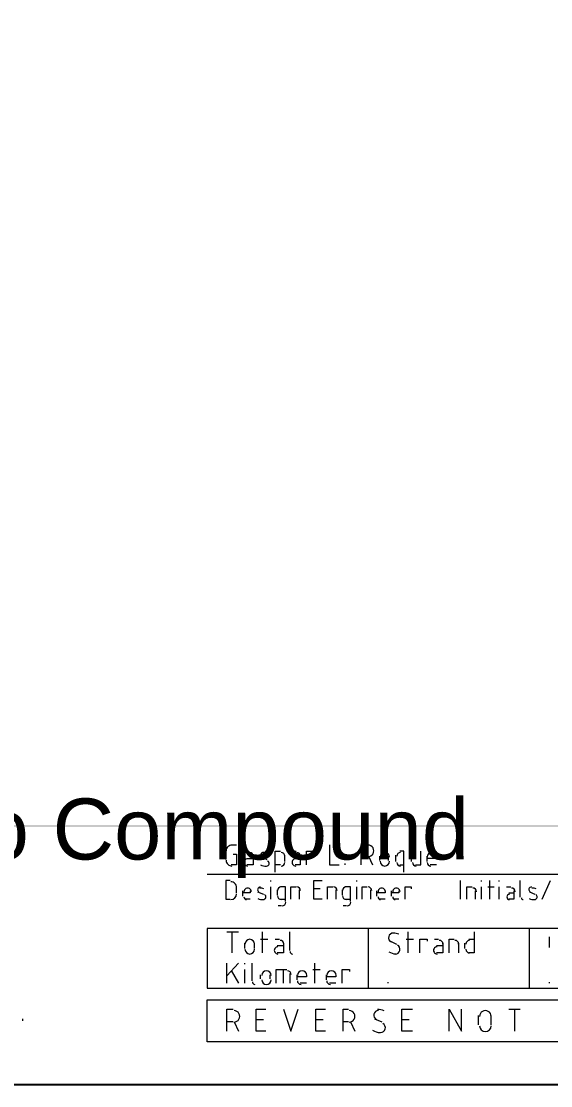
# Model space of a CAD drawing. Header units: millimetres. Extents: x 3.6 to 37.8, y 0.6 to 28.7.
# Drawn here: x 21.801 to 23.909, y 0.595 to 4.832 of the extents above; entities that cross this region are included whole.
import ezdxf

# ---------------------------------------------------------------- set-up
doc = ezdxf.new("R2010")
doc.units = ezdxf.units.MM
doc.layers.add('PDF_0', color=7, linetype='Continuous')
doc.layers.add('PDF_Text', color=7, linetype='Continuous')
doc.styles.add('PDF Swiss721BT-LightCondensed', font='arial.ttf')

msp = doc.modelspace()

# ---------------------------------------------------------------- linework, layer by layer
at = {"layer": 'PDF_0', "lineweight": 0, "const_width": 0.00834}
msp.add_lwpolyline([(37.7648, 0.5988), (37.7648, 28.6993), (3.5681, 28.6993), (3.5681, 0.5988)], close=True, dxfattribs=at)
at = {"layer": 'PDF_0', "lineweight": 9}
for points in [[(22.6158, 1.4954), (22.6158, 1.5329)], [(22.6367, 1.5537), (22.6575, 1.5537)], [(22.8118, 1.4453), (22.8118, 1.5287), (22.8327, 1.5287)], [(22.8785, 1.5287), (22.8952, 1.5287)], [(22.9369, 1.4745), (22.9369, 1.5287), (22.9661, 1.5287), (22.9661, 1.5162)], [(23.0287, 1.5537), (23.0287, 1.4745), (23.0662, 1.4745)], [(23.1537, 1.4745), (23.1537, 1.5537), (23.1788, 1.5537)], [(23.3247, 1.4453), (23.3247, 1.5287), (23.308, 1.5287)], [(23.3539, 1.5287), (23.3539, 1.487)], [(23.3706, 1.4745), (23.3914, 1.4745), (23.3914, 1.5287)], [(22.645, 1.5162), (22.6575, 1.5162), (22.6575, 1.4745), (22.6367, 1.4745)], [(22.6909, 1.5245), (22.7076, 1.5245)], [(22.7243, 1.512), (22.7243, 1.4745), (22.6992, 1.4745)], [(22.6992, 1.4995), (22.7243, 1.4995)], [(22.7534, 1.5079), (22.7785, 1.4954)], [(22.8494, 1.512), (22.8494, 1.487)], [(22.9119, 1.512), (22.9119, 1.4745), (22.891, 1.4745)], [(22.891, 1.4995), (22.9119, 1.4995)], [(23.1788, 1.5079), (23.1537, 1.5079)], [(23.1829, 1.5079), (23.1996, 1.4745)], [(23.2288, 1.4912), (23.2288, 1.5079)], [(23.2622, 1.5079), (23.2622, 1.4912)], [(23.2914, 1.512), (23.2914, 1.487)], [(23.4164, 1.487), (23.4164, 1.5079)], [(23.454, 1.5079), (23.454, 1.4995), (23.4164, 1.4995)], [(22.8327, 1.4745), (22.8118, 1.4745)], [(23.0912, 1.4745), (23.0912, 1.4787)], [(23.308, 1.4745), (23.3247, 1.4745)], [(23.454, 1.4745), (23.429, 1.4745)], [(22.6325, 1.412), (22.6158, 1.412), (22.6158, 1.3369), (22.6325, 1.3369)], [(22.7951, 1.4078), (22.7951, 1.412)], [(22.9995, 1.3369), (22.9661, 1.3369), (22.9661, 1.412), (22.9995, 1.412)], [(23.1371, 1.4078), (23.1371, 1.412)], [(23.5499, 1.3369), (23.5499, 1.412)], [(23.6333, 1.4078), (23.6333, 1.412)], [(23.6666, 1.3369), (23.6666, 1.412)], [(23.7042, 1.4078), (23.7042, 1.412)], [(23.7876, 1.3452), (23.7876, 1.412)], [(23.8751, 1.3369), (23.9085, 1.412)], [(22.6575, 1.3619), (22.6575, 1.3869)], [(22.6826, 1.3494), (22.6826, 1.3703)], [(22.7117, 1.3703), (22.7117, 1.3619), (22.6826, 1.3619)], [(22.7409, 1.3661), (22.766, 1.3578)], [(22.7951, 1.3369), (22.7951, 1.3869)], [(22.8202, 1.3744), (22.8202, 1.3536)], [(22.8535, 1.3286), (22.8535, 1.3869), (22.8327, 1.3869)], [(22.8744, 1.3369), (22.8744, 1.3869), (22.8952, 1.3869)], [(22.9077, 1.3744), (22.9077, 1.3369)], [(22.9911, 1.3786), (22.9661, 1.3786)], [(23.0203, 1.3369), (23.0203, 1.3869), (23.0412, 1.3869)], [(23.0537, 1.3744), (23.0537, 1.3369)], [(23.0787, 1.3744), (23.0787, 1.3536)], [(23.1121, 1.3286), (23.1121, 1.3869), (23.0912, 1.3869)], [(23.1371, 1.3369), (23.1371, 1.3869)], [(23.1579, 1.3369), (23.1579, 1.3869), (23.1788, 1.3869)], [(23.1913, 1.3744), (23.1913, 1.3369)], [(23.2163, 1.3494), (23.2163, 1.3703)], [(23.2497, 1.3703), (23.2497, 1.3619), (23.2163, 1.3619)], [(23.2747, 1.3494), (23.2747, 1.3703)], [(23.3039, 1.3703), (23.3039, 1.3619), (23.2747, 1.3619)], [(23.3289, 1.3369), (23.3289, 1.3869), (23.3539, 1.3869), (23.3539, 1.3786)], [(23.5749, 1.3369), (23.5749, 1.3869), (23.5958, 1.3869)], [(23.6083, 1.3703), (23.6083, 1.3369)], [(23.6333, 1.3369), (23.6333, 1.3869)], [(23.6583, 1.3869), (23.6833, 1.3869)], [(23.7042, 1.3369), (23.7042, 1.3869)], [(23.7334, 1.3869), (23.75, 1.3869)], [(23.7625, 1.3703), (23.7625, 1.3369), (23.7417, 1.3369)], [(23.7417, 1.3619), (23.7625, 1.3619)], [(23.8251, 1.3661), (23.8459, 1.3578)], [(22.7117, 1.3369), (22.6951, 1.3369)], [(22.8327, 1.3369), (22.8535, 1.3369)], [(23.0912, 1.3369), (23.1121, 1.3369)], [(23.2497, 1.3369), (23.2288, 1.3369)], [(23.3039, 1.3369), (23.2872, 1.3369)], [(22.8243, 1.3119), (22.8368, 1.3119)], [(23.0829, 1.3119), (23.0954, 1.3119)], [(22.62, 1.2076), (22.6659, 1.2076)], [(22.6409, 1.1242), (22.6409, 1.2076)], [(22.7618, 1.1242), (22.7618, 1.2076)], [(22.8702, 1.1326), (22.8702, 1.2076)], [(23.3414, 1.1242), (23.3414, 1.2076)], [(23.6041, 1.2076), (23.6041, 1.1242), (23.5832, 1.1242)], [(23.9043, 1.1451), (23.9043, 1.1868)], [(22.6909, 1.1409), (22.6909, 1.1618)], [(22.7284, 1.1618), (22.7284, 1.1409)], [(22.7534, 1.1785), (22.7826, 1.1785)], [(22.8118, 1.1785), (22.8285, 1.1785)], [(22.8452, 1.1618), (22.8452, 1.1242), (22.8202, 1.1242)], [(22.8202, 1.1534), (22.8452, 1.1534)], [(23.2705, 1.1701), (23.2955, 1.1576)], [(23.3331, 1.1785), (23.3622, 1.1785)], [(23.3873, 1.1242), (23.3873, 1.1785), (23.4164, 1.1785), (23.4164, 1.1701)], [(23.4456, 1.1785), (23.4623, 1.1785)], [(23.479, 1.1618), (23.479, 1.1242), (23.454, 1.1242)], [(23.454, 1.1534), (23.479, 1.1534)], [(23.504, 1.1242), (23.504, 1.1785), (23.5249, 1.1785)], [(23.5415, 1.1618), (23.5415, 1.1242)], [(23.5666, 1.1409), (23.5666, 1.1618)], [(23.5832, 1.1785), (23.6041, 1.1785)], [(22.62, 1.0033), (22.62, 1.0825)], [(22.6659, 1.0825), (22.62, 1.0325)], [(22.6909, 1.0784), (22.6909, 1.0825)], [(22.7201, 1.0117), (22.7201, 1.0825)], [(22.9703, 1.0033), (22.9703, 1.0825)], [(22.6367, 1.0534), (22.6659, 1.0033)], [(22.6909, 1.0033), (22.6909, 1.0575)], [(22.7534, 1.02), (22.7534, 1.0367)], [(22.791, 1.0367), (22.791, 1.02)], [(22.816, 1.0033), (22.816, 1.0575), (22.8577, 1.0575)], [(22.8452, 1.0033), (22.8452, 1.0575)], [(22.8702, 1.0408), (22.8702, 1.0033)], [(22.8994, 1.0158), (22.8994, 1.0367)], [(22.9369, 1.0367), (22.9369, 1.0283), (22.8994, 1.0283)], [(22.9619, 1.0575), (22.9911, 1.0575)], [(23.0161, 1.0158), (23.0161, 1.0367)], [(23.0537, 1.0367), (23.0537, 1.0283), (23.0161, 1.0283)], [(23.0787, 1.0033), (23.0787, 1.0575), (23.1079, 1.0575), (23.1079, 1.0492)], [(22.9369, 1.0033), (22.9119, 1.0033)], [(23.0537, 1.0033), (23.0287, 1.0033)], [(23.2622, 1.0033), (23.2622, 1.0075)], [(23.9043, 1.0033), (23.9043, 1.0075)], [(22.62, 0.8115), (22.62, 0.8991), (22.645, 0.8991)], [(22.7743, 0.8115), (22.7368, 0.8115), (22.7368, 0.8991), (22.7743, 0.8991)], [(22.8452, 0.8991), (22.8744, 0.8115), (22.9036, 0.8991)], [(23.012, 0.8115), (22.9744, 0.8115), (22.9744, 0.8991), (23.012, 0.8991)], [(23.0829, 0.8115), (23.0829, 0.8991), (23.1037, 0.8991)], [(23.3581, 0.8115), (23.3164, 0.8115), (23.3164, 0.8991), (23.3581, 0.8991)], [(23.504, 0.8115), (23.504, 0.8991), (23.5541, 0.8115), (23.5541, 0.8991)], [(23.7417, 0.8991), (23.7876, 0.8991)], [(23.7667, 0.8115), (23.7667, 0.8991)], [(21.8069, 0.8532), (21.8069, 0.8615)], [(22.645, 0.849), (22.62, 0.849)], [(22.6492, 0.849), (22.6659, 0.8115)], [(22.766, 0.8574), (22.7368, 0.8574)], [(23.0036, 0.8574), (22.9744, 0.8574)], [(23.1037, 0.849), (23.0829, 0.849)], [(23.1121, 0.849), (23.1287, 0.8115)], [(23.208, 0.8615), (23.2371, 0.849)], [(23.3456, 0.8574), (23.3164, 0.8574)], [(23.6208, 0.8365), (23.6208, 0.8741)], [(23.6708, 0.8741), (23.6708, 0.8365)]]:
    msp.add_lwpolyline(points, dxfattribs=at)
for points in [[(22.7536, 1.4738, 0.141729), (22.7773, 1.4692, 0.787414), (22.7819, 1.489)], [(22.7429, 1.3399, 0.141729), (22.7648, 1.3358, 0.787414), (22.7694, 1.3555)], [(23.8229, 1.3399, 0.141729), (23.8449, 1.3358, 0.787414), (23.8494, 1.3555)], [(23.3046, 1.1979, 0.094475), (23.2823, 1.2023, 0.787412), (23.2733, 1.1668)]]:
    msp.add_lwpolyline(points, format="xyb", dxfattribs=at)
at = {"layer": 'PDF_0', "color": 8, "lineweight": 0, "true_color": 0x808080}
msp.add_lwpolyline([(22.5408, 1.437), (24.1337, 1.437)], dxfattribs=at)
at = {"layer": 'PDF_0', "color": 254, "lineweight": 0, "true_color": 0xdcdcdc}
for points in [[(22.5408, 0.9825), (25.7516, 0.9825), (25.7516, 1.2201), (22.5408, 1.2201)], [(22.5408, 0.9366), (25.7516, 0.9366), (25.7516, 0.7698), (22.5408, 0.7698)]]:
    msp.add_lwpolyline(points, close=True, dxfattribs=at)
for points in [[(23.1829, 0.9825), (23.1829, 1.2201)], [(23.8251, 0.9825), (23.8251, 1.2201)]]:
    msp.add_lwpolyline(points, dxfattribs=at)
at = {"layer": 'PDF_0', "lineweight": 9}
for centre, radius, start, end in [((22.6396, 1.5297), 0.0229, 89.9999, 180.0001), ((23.1817, 1.5297), 0.0229, 269.9999, 90.0001), ((22.6396, 1.4922), 0.0229, 179.9999, 270.0001), ((22.7022, 1.4838), 0.0146, 89.9999, 270.0001), ((22.7105, 1.5088), 0.0146, 359.9999, 90.0001), ((22.7647, 1.513), 0.0104, 87.0391, 239.9085), ((22.7606, 1.4671), 0.0563, 66.676, 88.2642), ((22.8356, 1.5088), 0.0146, 359.9999, 90.0001), ((22.8356, 1.4838), 0.0146, 269.9999, 0.0001), ((22.894, 1.4838), 0.0146, 89.9999, 270.0001), ((22.8982, 1.5088), 0.0146, 359.9999, 90.0001), ((23.2484, 1.5047), 0.0188, 0, 180), ((23.2484, 1.488), 0.0188, 180, 360), ((23.311, 1.5088), 0.0146, 89.9999, 180.0001), ((23.311, 1.4838), 0.0146, 179.9999, 270.0001), ((23.3735, 1.4838), 0.0146, 179.9999, 270.0001), ((23.4361, 1.5047), 0.0188, 0, 180), ((23.4319, 1.4838), 0.0146, 179.9999, 270.0001), ((22.6355, 1.3837), 0.0229, 0, 90.0001), ((22.6355, 1.3587), 0.0229, 269.9999, 359.9999), ((22.7022, 1.3671), 0.0146, 359.9999, 180.0001), ((22.7522, 1.3754), 0.0104, 87.0391, 239.9085), ((22.748, 1.3337), 0.048, 66.6761, 88.2642), ((22.8356, 1.3712), 0.0146, 89.9999, 180.0001), ((22.8982, 1.3712), 0.0146, 359.9999, 90.0001), ((23.0441, 1.3712), 0.0146, 359.9999, 90.0001), ((23.0942, 1.3712), 0.0146, 89.9999, 180.0001), ((23.1817, 1.3712), 0.0146, 359.9999, 90.0001), ((23.2359, 1.3671), 0.0146, 359.9999, 180.0001), ((23.2943, 1.3671), 0.0146, 359.9999, 180.0001), ((23.5987, 1.3671), 0.0146, 359.9999, 90.0001), ((23.7447, 1.3462), 0.0104, 90.0001, 269.9999), ((23.753, 1.3671), 0.0146, 359.9999, 90.0001), ((23.8322, 1.3754), 0.0104, 87.0391, 239.9085), ((23.8322, 1.3337), 0.048, 66.6761, 88.2642), ((22.698, 1.3462), 0.0104, 180.0001, 269.9999), ((22.8356, 1.3504), 0.0146, 179.9999, 270.0001), ((22.8398, 1.3254), 0.0146, 269.9999, 0.0001), ((23.0942, 1.3504), 0.0146, 179.9999, 270.0001), ((23.0983, 1.3254), 0.0146, 269.9999, 0.0001), ((23.2318, 1.3462), 0.0104, 180.0001, 269.9999), ((23.2901, 1.3462), 0.0104, 180.0001, 269.9999), ((23.7989, 1.342), 0.00625, 179.9999, 270.0001), ((22.7105, 1.1586), 0.0188, 0, 180), ((22.8231, 1.1335), 0.0146, 89.9999, 270.0001), ((22.8314, 1.1586), 0.0146, 359.9999, 90.0001), ((23.2901, 1.1377), 0.0188, 270.2417, 63.111), ((23.4569, 1.1335), 0.0146, 89.9999, 270.0001), ((23.4653, 1.1586), 0.0146, 359.9999, 90.0001), ((23.5278, 1.1586), 0.0146, 359.9999, 90.0001), ((23.5862, 1.1586), 0.0146, 89.9999, 180.0001), ((22.7105, 1.1377), 0.0188, 180, 360), ((22.8815, 1.1294), 0.0104, 180.0001, 269.9999), ((23.2943, 1.1711), 0.0521, 235.4317, 267.6982), ((23.5862, 1.1377), 0.0146, 179.9999, 270.0001), ((22.7772, 1.0335), 0.0188, 0, 180), ((22.8606, 1.0376), 0.0146, 359.9999, 90.0001), ((22.919, 1.0335), 0.0188, 0, 180), ((23.0358, 1.0335), 0.0188, 0, 180), ((22.7314, 1.0084), 0.0104, 180.0001, 269.9999), ((22.7772, 1.0168), 0.0188, 180, 360), ((22.9148, 1.0126), 0.0146, 179.9999, 270.0001), ((23.0316, 1.0126), 0.0146, 179.9999, 270.0001), ((22.648, 0.8708), 0.0229, 269.9999, 90.0001), ((23.1067, 0.8708), 0.0229, 269.9999, 90.0001), ((23.2234, 0.875), 0.0188, 90.2417, 243.111), ((23.2193, 0.8291), 0.0688, 67.8955, 89.4837), ((23.6488, 0.8708), 0.0229, 0, 180.0001), ((23.2318, 0.8625), 0.0563, 235.4316, 267.6984), ((23.2318, 0.825), 0.0188, 270.2417, 63.111), ((23.6488, 0.8333), 0.0229, 179.9999, 359.9999)]:
    msp.add_arc(centre, radius, start, end, dxfattribs=at)
at = {"layer": 'PDF_0', "transparency": 33554559}
for points in [[(3.5681, 1.633), (3.5681, 1.6246), (37.7648, 1.633)], [(3.5681, 1.6246), (37.7648, 1.633), (37.7648, 1.6246)]]:
    msp.add_solid(points, dxfattribs=at)

# ---------------------------------------------------------------- texts
at = {"layer": 'PDF_Text', "insert": (20.2481, 1.58), "char_height": 0.242729, "attachment_point": 4, "style": 'PDF Swiss721BT-LightCondensed'}
msp.add_mtext('San Diego Compound', dxfattribs=at)

doc.saveas('drawing.dxf')
